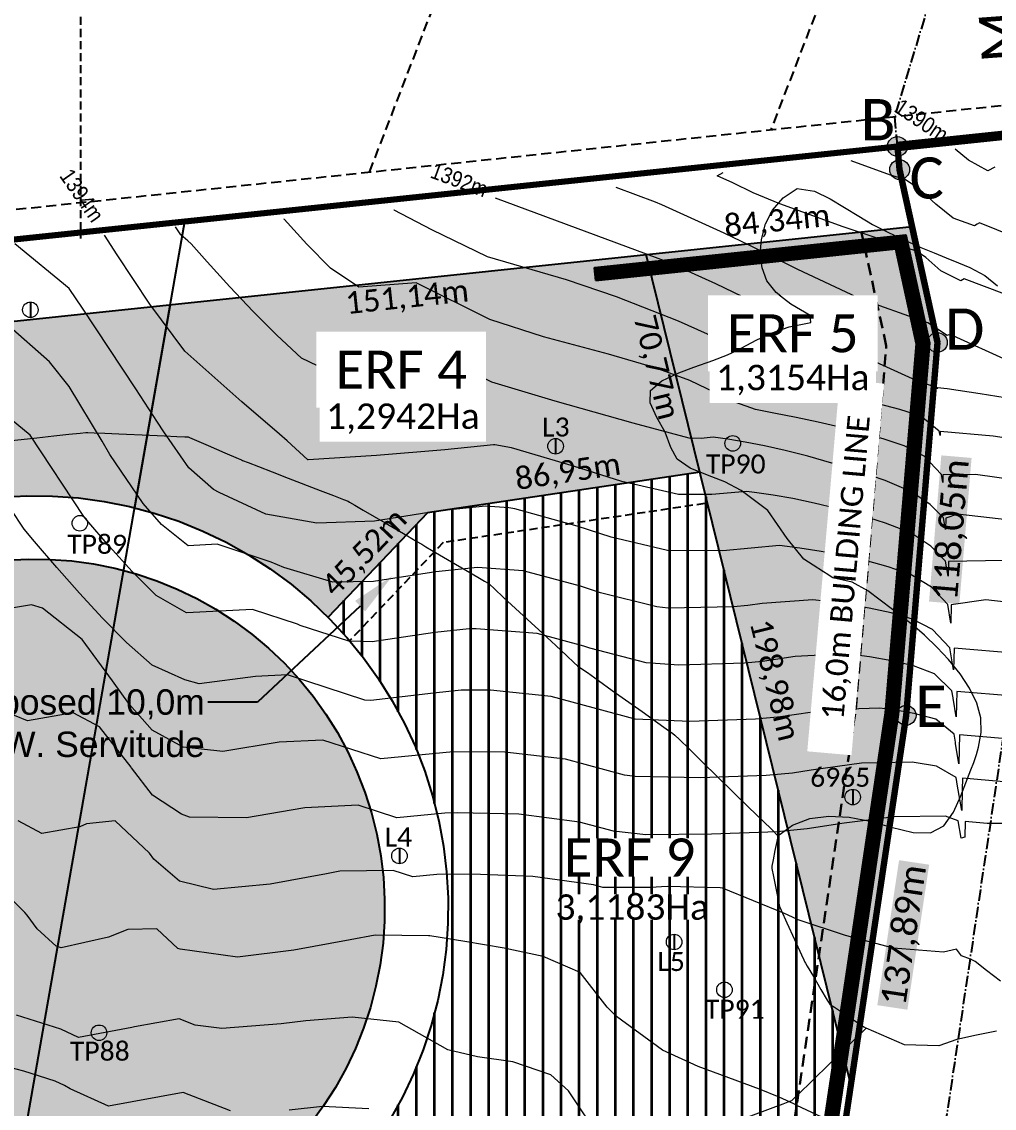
# Model space of a CAD drawing. Header units: metres. Extents: x 5688 to 19740, y -52 to 3406.
# Drawn here: x 8830.8 to 9137.8, y 2463.7 to 2806.5 of the extents above; entities that cross this region are included whole.
import ezdxf
from ezdxf import colors
from ezdxf.entities.mleader import LeaderData, LeaderLine
from ezdxf.enums import TextEntityAlignment as Align
from ezdxf.math import Vec2, Vec3

# ---------------------------------------------------------------- set-up
doc = ezdxf.new("R2010")
doc.units = ezdxf.units.M
for name, pattern in [('ACAD_ISO03W100', [30, 12, -18]), ('ACAD_ISO10W100', [18, 12, -3, 0, -3]), ('DASHED', [19.05, 12.7, -6.35]), ('DASHED0', [1, 0.5, -0.5]), ('HIDDEN', [9.525, 6.35, -3.175])]:
    doc.linetypes.add(name, pattern=pattern)
for name, color, linetype in [('AFSTANDE', 7, 'Continuous'), ('BUILDING LINE', 30, 'Continuous'), ('CENTRELINES', 7, 'Continuous'), ('Contours', 7, 'Continuous'), ('DORP', 7, 'Continuous'), ('ERFNOMMER', 7, 'Continuous'), ('GEEN TOEGANG', 7, 'Continuous'), ('GEO', 140, 'Continuous'), ('LINES', 7, 'Continuous'), ('ONDERVERDELING', 7, 'Continuous'), ('OPPERVLAKTES', 7, 'Continuous'), ('PLAASGEDEELTES', 7, 'Continuous'), ('PWV_RESERVES', 7, 'Continuous'), ('ROW SERV', 7, 'Continuous'), ('SONERING', 7, 'Continuous'), ('STRAATNAME', 7, 'Continuous'), ('TP', 7, 'Continuous')]:
    doc.layers.add(name, color=color, linetype=linetype)
doc.layers.add('Sonering - Infrastructure', color=7, linetype='Continuous', true_color=0xe8d2b5)
doc.layers.add('Sonering - Special', color=7, linetype='Continuous', true_color=0xdbb88a)
doc.styles.add('CALIBRII', font='calibri.ttf')
doc.styles.add('MM-STANDARD', font='', dxfattribs={"height": 1})
doc.styles.add('Text_Style_1', font='calibri.ttf')
doc.styles.get('MM-STANDARD').set_extended_font_data('MM-STANDARD')
doc.dimstyles.new('$DIM_Caddie', dxfattribs={"dimtxt": 7, "dimasz": 1, "dimexe": 0, "dimexo": 0, "dimgap": 0, "dimtad": 0, "dimtoh": 1, "dimtxsty": 'Text_Style_1', "dimblk": 'OBLIQUE', "dimcen": 0, "dimse1": 1, "dimse2": 1, "dimsd1": 1, "dimsd2": 1, "dimclrd": 253, "dimclre": 253, "dimclrt": 256, "dimadec": 0, "dimazin": 0, "dimtfac": 1, "dimtmove": 0, "dimatfit": 3, "dimldrblk": 'OBLIQUE', "dimfxl": 0, "dimtfillclr": 2, "dimlwd": -3, "dimlwe": -1, "dimarcsym": 0})

# ---------------------------------------------------------------- blocks, each defined once
blk = doc.blocks.new('CONTOURS-CG')
at = {"layer": 'Contours', "color": 253, "lineweight": 9, "true_color": 0xa1a3a5}
for points, elevation in [([(32953.27, 1578.45), (32951.05, 1577.27), (32951.04, 1577.27), (32944.9, 1580.6), (32940.76, 1584.14), (32940.76, 1584.14)], 1390), ([(32959.31, 1556.44), (32948.4, 1560.8), (32947.65, 1560.4), (32946.76, 1559.93), (32946.76, 1559.93), (32940.03, 1562.37), (32934.6, 1566.76), (32929.6, 1571.4), (32924.95, 1574.5), (32920.34, 1575.92), (32907.84, 1580.42)], 1390.5), ([(32956.38, 1538.3), (32943.52, 1543.15), (32943.05, 1542.9), (32942.48, 1542.6), (32942.48, 1542.6), (32936.18, 1545.7), (32931.5, 1549.93), (32928.53, 1551.91), (32925.58, 1552.82), (32905.37, 1559.63), (32885.32, 1566.89), (32876.99, 1570.33), (32870.5, 1573.46), (32865.6, 1575.68), (32867.49, 1576.71)], 1391), ([(33056.19, 1489.6), (33051.98, 1490.97), (33031.23, 1497.04), (33005.26, 1504.73), (32999.21, 1507.67), (32999.21, 1507.67), (32981.09, 1511.57), (32978.72, 1511.93), (32961.51, 1515.5), (32957.21, 1517.38), (32940.04, 1525.23), (32938.65, 1525.5), (32938.19, 1525.26), (32932.11, 1529.32), (32930.82, 1529.72), (32910.74, 1536.89), (32909.62, 1537.36), (32891.02, 1546.08), (32875.89, 1553.65), (32867.84, 1557.54), (32848.14, 1566.54), (32846.15, 1567.36), (32833.66, 1571.97)], 1391.5), ([(32966.96, 1503.93), (32948.64, 1506.9), (32938.17, 1508.47), (32935.08, 1508.75), (32935.07, 1508.5), (32935.03, 1508.75), (32928.44, 1511.06), (32909.86, 1519.51), (32891.56, 1528.57), (32876.55, 1536.12), (32865.17, 1541.62), (32849.76, 1548.59), (32795.64, 1568.59)], 1392), ([(32970.63, 1490.81), (32952.74, 1493.56), (32935.95, 1495.07), (32935.93, 1493.71), (32935.76, 1494.73), (32935.7, 1495.09), (32935.69, 1495.1), (32929.91, 1499.86), (32923.2, 1501.98), (32916.36, 1503.74), (32909.42, 1505.23), (32903.4, 1506.4), (32899.97, 1507.6), (32881.5, 1516.28), (32869.24, 1522.44), (32862.5, 1525.69), (32853.38, 1529.82), (32833.82, 1537.49), (32818.04, 1542.88), (32793.09, 1550.16), (32793.09, 1550.17), (32775.48, 1558.61), (32763.58, 1564.82), (32763.55, 1564.84)], 1392.5), ([(32967.32, 1478.65), (32947.1, 1481.43), (32936.83, 1481.39), (32936.78, 1478.93), (32936.36, 1481.44), (32930.92, 1487.2), (32924.63, 1490.52), (32917.93, 1492.69), (32911.16, 1494.64), (32904.33, 1496.4), (32897.43, 1498), (32890.49, 1499.47), (32883.52, 1500.85), (32877.72, 1501.96), (32871.5, 1504.14), (32859.84, 1509.77), (32857, 1511.06), (32846, 1515.12), (32831.23, 1519.43), (32810.79, 1524.86), (32793.79, 1530.36), (32793.79, 1530.36), (32770.62, 1541.87), (32770.62, 1541.87), (32752.52, 1540.56), (32752.52, 1540.56), (32743.56, 1546.54), (32736.1, 1554.14), (32728.91, 1562.05), (32728.86, 1562.11), (32728.85, 1562.12)], 1393), ([(32956.03, 1454.33), (32938.59, 1454.03), (32938.49, 1449.35), (32937.69, 1454.13), (32933.02, 1458.87), (32926.69, 1463.05), (32918.73, 1466.1), (32910.82, 1468.61), (32903.3, 1470.72), (32896.19, 1472.45), (32889.49, 1473.85), (32883.22, 1474.94), (32877.39, 1475.8), (32874.83, 1476.12), (32863.93, 1475.13), (32853.35, 1475.15), (32835.44, 1479.2), (32820.26, 1484.07), (32800.68, 1489.82), (32795.41, 1490.76), (32795.01, 1490.79), (32779.6, 1489.24), (32758.07, 1487.41), (32736.5, 1486.07), (32736.37, 1486.11), (32729.83, 1492.07), (32727.46, 1494.14), (32715.55, 1504.4), (32697.56, 1520.34), (32686.46, 1535.23), (32676.21, 1550.72), (32672.17, 1556.95), (32672.15, 1556.97)], 1394), ([(32961.68, 1466.63), (32941.42, 1468.93), (32937.71, 1467.71), (32937.64, 1464.14), (32937.03, 1467.78), (32932.77, 1472.01), (32926.69, 1476.11), (32918.63, 1479.59), (32909.97, 1482.51), (32901.81, 1485.04), (32894.18, 1487.2), (32887.08, 1489.01), (32880.5, 1490.49), (32874.47, 1491.67), (32869, 1492.57), (32864.37, 1493.21), (32860.51, 1492.86), (32856.76, 1492.87), (32839.04, 1497.6), (32814.4, 1504.55), (32794.49, 1510.56), (32783.26, 1516.14), (32783.25, 1516.15), (32768.75, 1515.25), (32767.86, 1515.03), (32750.74, 1511.98), (32744.45, 1513.34), (32744.45, 1513.34), (32734.42, 1518.14), (32726.63, 1525.38), (32719.1, 1532.92), (32711.77, 1540.68), (32704.58, 1548.59), (32699.55, 1554.22), (32698.48, 1555.2), (32696.32, 1557.09), (32694.61, 1559.55)], 1393.5), ([(32970.61, 1439.59), (32950.35, 1441.86), (32939.47, 1440.35), (32939.35, 1434.57), (32938.36, 1440.47), (32933.22, 1445.86), (32926.84, 1449.84), (32919.54, 1452.28), (32912.36, 1454.29), (32905.31, 1455.9), (32898.42, 1457.18), (32891.72, 1458.2), (32885.3, 1459.04), (32867.36, 1457.4), (32849.94, 1457.44), (32832.08, 1461.66), (32821.34, 1465.15), (32801.69, 1470.62), (32799.86, 1470.93), (32792.45, 1471.43), (32777.19, 1469.9), (32757.45, 1466.73), (32739.24, 1466.08), (32739.23, 1466.08), (32723.16, 1468.96), (32708.37, 1475.75), (32706.58, 1476.76), (32698.8, 1483.58), (32690.94, 1494.92), (32688.92, 1497.97), (32682.11, 1508.46), (32665.28, 1533.94), (32661.01, 1540.12), (32643.92, 1554.19)], 1394.5), ([(32960.33, 1425.03), (32940.43, 1426.68), (32940.35, 1426.68), (32940.2, 1419.78), (32939.03, 1426.81), (32933.58, 1432.56), (32927.27, 1435.82), (32920.51, 1437.79), (32913.59, 1439.33), (32906.56, 1440.53), (32899.44, 1441.49), (32895.77, 1441.95), (32879.8, 1440.79), (32875.25, 1440.08), (32870.78, 1439.67), (32850.08, 1439.31), (32846.54, 1439.73), (32828.73, 1444.16), (32822.42, 1446.22), (32804.31, 1451.1), (32789.89, 1452.07), (32776.81, 1450.76), (32757.06, 1447.68), (32744.28, 1447.49), (32744.27, 1447.49), (32728.78, 1452.13), (32724.85, 1453.84), (32707.75, 1459.44), (32698.65, 1458.98), (32698.64, 1458.98), (32690.2, 1465.68), (32684.43, 1472.31), (32673.83, 1487.77), (32671.45, 1491.92), (32661.06, 1509.2), (32654.85, 1516.98), (32654.85, 1516.98), (32641.47, 1528.78)], 1395), ([(32959.2, 1411.49), (32941.23, 1413), (32941.06, 1405), (32940.06, 1410.88), (32940.06, 1410.99), (32939.69, 1413.16), (32934.14, 1418.58), (32927.55, 1421.06), (32920.68, 1422.71), (32913.64, 1423.9), (32906.51, 1424.83), (32906.23, 1424.87), (32890.23, 1424.02), (32879.94, 1422.47), (32874.2, 1421.95), (32853.51, 1421.32), (32843.13, 1422.02), (32825.38, 1426.68), (32823.5, 1427.3), (32808.76, 1431.27), (32789.56, 1432.75), (32787.33, 1432.72), (32776.43, 1431.62), (32756.67, 1428.69), (32749.31, 1428.89), (32749.31, 1428.9), (32733.92, 1433.84), (32733.12, 1434.19), (32718.87, 1438.85), (32698.1, 1437.81), (32698.1, 1437.81), (32688.48, 1443.27), (32680.89, 1450.88), (32673.65, 1458.87), (32666.63, 1467.08), (32665.65, 1468.24), (32648.7, 1493.83), (32648.7, 1493.83), (32636.66, 1503.74)], 1395.5), ([(32956.09, 1384.52), (32942.99, 1385.64), (32942.91, 1381.99), (32942.79, 1375.59), (32942.77, 1375.42), (32941.63, 1382.01), (32941.49, 1383.08), (32941.03, 1385.84), (32934.83, 1389.43), (32927.79, 1390.62), (32927.17, 1390.69), (32911.12, 1390.36), (32895.24, 1388.17), (32889.31, 1387.24), (32881.05, 1386.49), (32860.36, 1385.72), (32839.66, 1386.16), (32836.31, 1386.59), (32817.66, 1391.61), (32798.51, 1393.9), (32782.21, 1394), (32759.39, 1391.71), (32759.39, 1391.71), (32741.12, 1397.68), (32727.3, 1396.99), (32709.52, 1394.09), (32697, 1395.46), (32697, 1395.46), (32687.24, 1400.76), (32680.08, 1408.84), (32674.76, 1416.32), (32665.13, 1429.35), (32652.57, 1439.27), (32649.13, 1440.36), (32649.13, 1440.36), (32643.42, 1439.36)], 1396.5), ([(32958.11, 1397.95), (32942.11, 1399.32), (32941.91, 1390.21), (32940.82, 1396.54), (32940.77, 1397.03), (32940.36, 1399.5), (32934.56, 1404.22), (32927.76, 1406.08), (32920.72, 1407.27), (32916.7, 1407.78), (32900.68, 1407.2), (32884.81, 1404.88), (32884.62, 1404.85), (32877.63, 1404.22), (32856.93, 1403.5), (32839.72, 1404.3), (32813.21, 1411.44), (32794.04, 1413.4), (32784.77, 1413.36), (32776.05, 1412.48), (32756.23, 1410.11), (32754.35, 1410.3), (32754.35, 1410.3), (32729.99, 1418.27), (32719.83, 1417.76), (32702.03, 1415.41), (32697.55, 1416.63), (32697.55, 1416.63), (32687.21, 1421.32), (32679.15, 1428.43), (32671.6, 1436.09), (32664.28, 1443.99), (32657.14, 1452.09), (32650.12, 1460.31), (32646.87, 1464.16), (32642.55, 1470.69)], 1396), ([(32955.54, 1371.38), (32950.86, 1371.33), (32943.87, 1371.96), (32943.76, 1366.99), (32942.61, 1366.72), (32941.69, 1372.19), (32941.69, 1372.19), (32937.64, 1373.61), (32921.57, 1373.49), (32905.68, 1371.43), (32893.99, 1369.63), (32884.48, 1368.76), (32863.78, 1367.95), (32843.09, 1367.81), (32832.9, 1368.88), (32822.1, 1371.78), (32802.97, 1374.3), (32783.7, 1374.7), (32779.66, 1374.64), (32764.43, 1373.11), (32764.43, 1373.11), (32752.24, 1377.1), (32735.39, 1376.34), (32734.77, 1376.22), (32717, 1373.09), (32699.06, 1373.36), (32696.45, 1374.29), (32696.45, 1374.29), (32687.33, 1380.28), (32680.74, 1388.95), (32680.6, 1389.16), (32670.62, 1401.82), (32662.33, 1406.29), (32662.33, 1406.29), (32647.93, 1403.78), (32647.93, 1403.78), (32639.69, 1407.14)], 1397), ([(32907.86, 1274.41), (32890.69, 1282.42), (32889.81, 1282.87), (32885.13, 1285.06), (32878.93, 1287.55), (32859.55, 1294.65), (32848.36, 1299.8), (32833.77, 1310.51), (32830.83, 1313.42), (32822.38, 1324.34), (32810.67, 1329.39), (32798.37, 1331.99), (32785.96, 1334.16), (32774.87, 1335.9), (32774.54, 1335.93), (32774.48, 1335.93), (32757.58, 1336.1), (32749.7, 1334.68), (32731.94, 1331.36), (32714.13, 1329.16), (32696.08, 1331.68), (32695.35, 1331.95), (32695.35, 1331.95), (32688.72, 1338.16), (32688.72, 1338.16), (32679.6, 1337.94), (32673.4, 1335.49), (32658.48, 1332.13), (32656.97, 1332.62), (32656.97, 1332.62), (32650.98, 1338.09), (32647.83, 1342.42), (32647.05, 1343.26), (32632.19, 1357.85)], 1398), ([(32955.02, 1321.57), (32950.57, 1324.99), (32947.02, 1327.83), (32945.53, 1328.56), (32942.75, 1329.65), (32941.14, 1331.75), (32937.05, 1330.78), (32921.26, 1332.01), (32906.11, 1336.06), (32891.16, 1340.98), (32890.68, 1341.14), (32886.86, 1342.93), (32867.23, 1350.94), (32866.53, 1351.08), (32849.84, 1351.52), (32844.59, 1351.13), (32829.49, 1351.16), (32826.55, 1351.96), (32807.43, 1354.63), (32788.19, 1355.4), (32777.1, 1355.28), (32769.48, 1354.52), (32769.47, 1354.52), (32763.36, 1356.52), (32746.48, 1356.26), (32742.23, 1355.45), (32724.47, 1352.2), (32706.63, 1350.48), (32695.9, 1353.12), (32695.9, 1353.12), (32687.73, 1360.12), (32686.43, 1362), (32675.52, 1372.23), (32675.52, 1372.23), (32666.54, 1371.2), (32664.39, 1370.28), (32652.45, 1368.2), (32652.45, 1368.2), (32644.93, 1372.24)], 1397.5), ([(32829.03, 1271.42), (32818.65, 1287.04), (32813.05, 1292.08), (32801.1, 1296.15), (32789.88, 1297.72), (32780.57, 1299.98), (32765.1, 1308.62), (32765.1, 1308.62), (32750.4, 1310.26), (32735.75, 1309.07), (32728, 1308.11), (32709.19, 1306.65), (32700.86, 1307.73), (32695.74, 1309.71), (32695.74, 1309.71), (32681.67, 1307.25), (32680.78, 1306.95), (32663.95, 1303.84), (32663.95, 1303.84), (32658.39, 1306.44), (32644.45, 1310.85)], 1398.5), ([(32755.64, 1281.28), (32740.95, 1282.11), (32730.44, 1280.93)], 1399), ([(32712.01, 1280.68), (32697, 1286.48), (32697, 1286.48), (32673.49, 1282.14), (32673.49, 1282.14), (32661.35, 1287.6), (32659.54, 1288.67), (32656.6, 1290.04), (32646.68, 1293.18), (32627.25, 1298.21)], 1399)]:
    blk.add_lwpolyline(points, dxfattribs=dict(at, elevation=elevation))
at = {"layer": 'Contours', "color": 253, "true_color": 0xa1a3a5, "style": 'MM-STANDARD', "width": 0.9}
for s, rotation, p in [('1390m', 326.2595, (32930.12, 1593.14, 1390.38)), ('1394m', 304.7406, (32665.07, 1569.51, 1394.15)), ('1392m', 339.7245, (32784.17, 1574.38, 1392.56))]:
    blk.add_text(s, height=5, rotation=rotation, dxfattribs=at).set_placement(p, align=Align.MIDDLE)
blk = doc.blocks.new('Boreholes')
at = {"layer": 'TP', "color": 9, "linetype": 'Continuous', "ltscale": 0.08}
for p, q in [((37159.72, 1739.55), (37159.72, 1734.65)), ((37325.5, 1696.5), (37325.5, 1691.6)), ((37419.29, 1585.81), (37419.29, 1580.91)), ((37276.21, 1567.25), (37276.21, 1562.35)), ((37362.92, 1540.1), (37362.92, 1535.2))]:
    blk.add_line(p, q, dxfattribs=at)
at = {"layer": 'TP', "color": 9, "lineweight": 18}
for centre in [(37159.72, 1737.1), (37381.42, 1694.95), (37325.5, 1694.05), (37175.33, 1669.76), (37419.29, 1583.36), (37276.21, 1564.8), (37362.92, 1537.65), (37378.81, 1522.56), (37181.38, 1509.01)]:
    blk.add_ellipse(centre, major_axis=(0, 2.45), ratio=1, dxfattribs=at)
at = {"layer": 'TP', "color": 9, "style": 'CALIBRII'}
for s, p in [('L3', (37321.26, 1697.11)), ('TP90', (37372.93, 1685.45)), ('TP89', (37171.34, 1660.12)), ('6965', (37405.87, 1586.61)), ('L4', (37271.53, 1567.77)), ('L5', (37357.63, 1528.49)), ('TP91', (37372.63, 1513.45)), ('TP88', (37172.2, 1500.21))]:
    blk.add_text(s, height=6, dxfattribs=at).set_placement(p)
blk = doc.blocks.new('*D145')
at = {"layer": 'Defpoints', "color": 0, "linetype": 'Continuous', "ltscale": 0.1, "transparency": 16777216}
for p in [(9107.24, 2767.14), (9107.31, 2766.4), (7193.96, 2585.63)]:
    blk.add_point(p, dxfattribs=at)
at = {"color": 251, "linetype": 'Continuous', "ltscale": 0.1, "true_color": 0x4e4f50, "transparency": 16777216, "insert": (8144.27, 2675.04), "char_height": 8, "attachment_point": 5, "rotation": 5.4194, "style": 'Text_Style_1', "bg_fill": 1, "box_fill_scale": 1.1, "bg_fill_color": 7, "bg_fill_true_color": 16777215, "bg_fill_transparency": 0}
blk.add_mtext('1921,88m', dxfattribs=at)
blk = doc.blocks.new('_Oblique')
at = {"color": 0, "linetype": 'ByBlock', "lineweight": -2}
blk.add_line((-0.5, -0.5), (0.5, 0.5), dxfattribs=at)
blk = doc.blocks.new('*D146')
at = {"layer": 'Defpoints', "color": 0, "linetype": 'Continuous', "ltscale": 0.1, "transparency": 16777216}
for p in [(9119.88, 2705.31), (9110, 2587.67), (9119.77, 2586.85)]:
    blk.add_point(p, dxfattribs=at)
at = {"color": 251, "linetype": 'Continuous', "ltscale": 0.1, "true_color": 0x4e4f50, "transparency": 16777216, "insert": (9124.75, 2646.17), "char_height": 8, "attachment_point": 5, "rotation": 85.199, "style": 'Text_Style_1', "bg_fill": 1, "box_fill_scale": 1.1, "bg_fill_color": 7, "bg_fill_true_color": 16777215, "bg_fill_transparency": 0}
blk.add_mtext('118,05m', dxfattribs=at)
blk = doc.blocks.new('*D147')
at = {"layer": 'Defpoints', "color": 0, "linetype": 'Continuous', "ltscale": 0.1, "transparency": 16777216}
for p in [(9110.08, 2587.72), (9089.62, 2451.35), (9099.61, 2449.85)]:
    blk.add_point(p, dxfattribs=at)
at = {"color": 251, "linetype": 'Continuous', "ltscale": 0.1, "true_color": 0x4e4f50, "transparency": 16777216, "insert": (9109.88, 2518.28), "char_height": 8, "attachment_point": 5, "rotation": 81.467, "style": 'Text_Style_1', "bg_fill": 1, "box_fill_scale": 1.1, "bg_fill_color": 7, "bg_fill_true_color": 16777215, "bg_fill_transparency": 0}
blk.add_mtext('137,89m', dxfattribs=at)
blk = doc.blocks.new('GEOTECH')
at = {"layer": 'GEO', "linetype": 'Continuous', "lineweight": 15, "ltscale": 0.1}
for points in [[(9069.56, 2549.69), (9074.16, 2553.08), (9079.66, 2555.1), (9085.61, 2555.88), (9091.99, 2555.55), (9098.69, 2554.25), (9105.24, 2552.38), (9112.19, 2550.72), (9117.69, 2550.58), (9121.93, 2552.77), (9124.97, 2557.1), (9127.27, 2562.33), (9130.44, 2570.51), (9131.37, 2572.84), (9132.17, 2575.32), (9132.9, 2577.59), (9133.74, 2582.27), (9133.62, 2586.9), (9132.33, 2591.56), (9130.02, 2596.24), (9127.05, 2600.74), (9123.38, 2605.32), (9119.85, 2609.13), (9115.81, 2612.96), (9112.07, 2616.19), (9105.7, 2621.11), (9097.94, 2626.95), (9092.93, 2629.74), (9086.88, 2631.11), (9077.76, 2636.9), (9072.42, 2643.52), (9066.4, 2652.26), (9057.97, 2658.61), (9052.76, 2661.31), (9047.28, 2663.41), (9041.87, 2665.67), (9037.69, 2668.49), (9035.71, 2672.23), (9033.96, 2677), (9031.36, 2681.66), (9029.25, 2686.26), (9029.33, 2690.18), (9032.87, 2693.26), (9038.24, 2695.69), (9043.04, 2697.5), (9049.03, 2699.61), (9053.58, 2701.41), (9058.17, 2703.57), (9062.71, 2706.09), (9067.4, 2708.28), (9073.08, 2710.27), (9079.89, 2711.61), (9079.75, 2713.85), (9073.57, 2717.36), (9069, 2721.04), (9066.08, 2724.78), (9064.53, 2728.87), (9063.97, 2733.22), (9064.37, 2737.83), (9065.63, 2742.73), (9067.83, 2747.03), (9071.2, 2750.97), (9075.66, 2753.91), (9081.06, 2753.04), (9086, 2750.63), (9095.03, 2745.14), (9099.37, 2742.55), (9104.4, 2739.99), (9109.57, 2737.58), (9114.65, 2735.31), (9118.85, 2733.62), (9122.65, 2731.99), (9126.53, 2730.44), (9130.14, 2728.94), (9134.89, 2726.41), (9138.86, 2723.17)], [(9138.55, 2488.05), (9132.2, 2486.79), (9125.99, 2485.38), (9120.33, 2483.46), (9109.48, 2483.69), (9097.43, 2488.95)], [(8824.63, 2674.06), (8835.61, 2675.25), (8841.02, 2675.84), (8845.74, 2676.35), (8849.26, 2676.73), (8851.11, 2676.93), (8851.66, 2676.93), (8853.7, 2676.84), (8857.12, 2676.69), (8861.49, 2676.5), (8871.32, 2676.07), (8875.93, 2675.86), (8879.76, 2675.7), (8882.37, 2675.58), (8883.34, 2675.54), (8883.85, 2675.32), (8885.24, 2674.71), (8889.74, 2672.77), (8894.98, 2670.51), (8899.12, 2668.72), (8900.21, 2668.25), (8900.57, 2668.1), (8902.28, 2667.44), (8905.54, 2666.18), (8909.9, 2664.49), (8914.91, 2662.55), (8925.05, 2658.63), (8929.29, 2656.99), (8932.38, 2655.79), (8933.85, 2655.22), (8934.33, 2654.95), (8935.99, 2653.98), (8938.63, 2652.44), (8945.56, 2648.38), (8952.57, 2644.28), (8955.3, 2642.68), (8957.09, 2641.63), (8958.42, 2640.85), (8960.21, 2639.8), (8962.75, 2638.31), (8974.79, 2631.27), (8976.89, 2630.04), (8978.06, 2629.35), (8978.45, 2629.05), (8980.07, 2627.55), (8982.95, 2624.89), (8986.7, 2621.43), (8995.3, 2613.5), (8999.39, 2609.72), (9002.84, 2606.53), (9005.27, 2604.29), (9006.3, 2603.34), (9007.04, 2602.81), (9009.38, 2601.15), (9012.92, 2598.63), (9017.25, 2595.54), (9026.65, 2588.85), (9030.89, 2585.83), (9034.28, 2583.42), (9036.4, 2581.91), (9036.99, 2581.47), (9038.45, 2580.04), (9041.48, 2577.09), (9045.63, 2573.04), (9050.46, 2568.33), (9060.4, 2558.63), (9064.63, 2554.5), (9067.79, 2551.42), (9069.43, 2549.82), (9069.54, 2549.57), (9069.19, 2547.87), (9068.61, 2545.01), (9068.01, 2542.06), (9067.61, 2540.08), (9067.63, 2539.4), (9068.13, 2536.86), (9069.61, 2529.49), (9070.03, 2527.36), (9070.1, 2527.13), (9070.51, 2526.23), (9072.35, 2522.24), (9074.79, 2516.91), (9076.99, 2512.14), (9077.72, 2510.54), (9078.07, 2509.79), (9078.22, 2509.52), (9078.78, 2508.59), (9080.74, 2505.27), (9083.13, 2501.22), (9085.13, 2497.85), (9085.71, 2496.86), (9085.89, 2496.57), (9086.34, 2496.27), (9087.35, 2495.6), (9094, 2491.22), (9096.7, 2489.44), (9097.35, 2489.01), (9097.23, 2488.76), (9095.84, 2487.42), (9093.41, 2485.06), (9086.69, 2478.54), (9079.61, 2471.67), (9076.73, 2468.87), (9074.7, 2466.91), (9073.86, 2466.09), (9073.19, 2465.84), (9071.11, 2465.06), (9067.97, 2463.89), (9052.13, 2457.95)]]:
    blk.add_lwpolyline(points, dxfattribs=at)
blk = doc.blocks.new('*D198')
at = {"layer": 'Defpoints', "color": 0, "linetype": 'Continuous', "ltscale": 0.1, "transparency": 16777216}
for p in [(8955.08, 2655.24), (8958.95, 2651.55), (8927.54, 2618.61)]:
    blk.add_point(p, dxfattribs=at)
at = {"layer": 'AFSTANDE', "color": 251, "linetype": 'Continuous', "ltscale": 0.1, "true_color": 0x4e4f50, "transparency": 16777216, "insert": (8939.37, 2638.77), "char_height": 7, "attachment_point": 5, "rotation": 46.3592, "style": 'Text_Style_1'}
blk.add_mtext('45,52m', dxfattribs=at)
blk = doc.blocks.new('*D199')
at = {"layer": 'Defpoints', "color": 0, "linetype": 'Continuous', "ltscale": 0.1, "transparency": 16777216}
for p in [(9044.09, 2670.11), (9044.94, 2664.39), (8958.95, 2651.55)]:
    blk.add_point(p, dxfattribs=at)
at = {"layer": 'AFSTANDE', "color": 251, "linetype": 'Continuous', "ltscale": 0.1, "true_color": 0x4e4f50, "transparency": 16777216, "insert": (9003.31, 2664.02), "char_height": 7, "attachment_point": 5, "rotation": 8.4918, "style": 'Text_Style_1'}
blk.add_mtext('86,95m', dxfattribs=at)
blk = doc.blocks.new('*D200')
at = {"layer": 'Defpoints', "color": 0, "linetype": 'Continuous', "ltscale": 0.1, "transparency": 16777216}
for p in [(9028, 2733.1), (9044.94, 2664.39), (9039.24, 2662.98)]:
    blk.add_point(p, dxfattribs=at)
at = {"layer": 'AFSTANDE', "color": 251, "linetype": 'Continuous', "ltscale": 0.1, "true_color": 0x4e4f50, "transparency": 16777216, "insert": (9030.77, 2697.33), "char_height": 7, "attachment_point": 5, "rotation": 283.8541, "style": 'Text_Style_1'}
blk.add_mtext('70,77m', dxfattribs=at)
blk = doc.blocks.new('*D201')
at = {"layer": 'Defpoints', "color": 0, "linetype": 'Continuous', "ltscale": 0.1, "transparency": 16777216}
for p in [(9044.94, 2664.39), (9099.04, 2472.79), (9092.59, 2471.2)]:
    blk.add_point(p, dxfattribs=at)
at = {"layer": 'AFSTANDE', "color": 251, "linetype": 'Continuous', "ltscale": 0.1, "true_color": 0x4e4f50, "transparency": 16777216, "insert": (9068, 2598.63), "char_height": 7, "attachment_point": 5, "rotation": 283.8541, "style": 'Text_Style_1'}
blk.add_mtext('198,98m', dxfattribs=at)
blk = doc.blocks.new('*D202')
at = {"layer": 'Defpoints', "color": 0, "linetype": 'Continuous', "ltscale": 0.1, "transparency": 16777216}
for p in [(9111.87, 2741.94), (9027.4, 2738.75), (9028, 2733.1)]:
    blk.add_point(p, dxfattribs=at)
at = {"layer": 'AFSTANDE', "color": 251, "linetype": 'Continuous', "ltscale": 0.1, "true_color": 0x4e4f50, "transparency": 16777216, "insert": (9069.34, 2743.17), "char_height": 7, "attachment_point": 5, "rotation": 6.0157, "style": 'Text_Style_1'}
blk.add_mtext('84,34m', dxfattribs=at)
blk = doc.blocks.new('*D203')
at = {"layer": 'Defpoints', "color": 0, "linetype": 'Continuous', "ltscale": 0.1, "transparency": 16777216}
for p in [(9028, 2733.1), (8877.7, 2717.26), (8878.33, 2711.25)]:
    blk.add_point(p, dxfattribs=at)
at = {"layer": 'AFSTANDE', "color": 251, "linetype": 'Continuous', "ltscale": 0.1, "true_color": 0x4e4f50, "transparency": 16777216, "insert": (8952.54, 2719.07), "char_height": 7, "attachment_point": 5, "rotation": 6.0157, "style": 'Text_Style_1'}
blk.add_mtext('151,14m', dxfattribs=at)
blk = doc.blocks.new('*D204')
at = {"layer": 'Defpoints', "color": 0, "linetype": 'Continuous', "ltscale": 0.1, "transparency": 16777216}
for p in [(8877.7, 2717.26), (8548, 2682.52), (8548.67, 2676.17)]:
    blk.add_point(p, dxfattribs=at)
at = {"layer": 'AFSTANDE', "color": 251, "linetype": 'Continuous', "ltscale": 0.1, "true_color": 0x4e4f50, "transparency": 16777216, "insert": (8713.31, 2693.52), "char_height": 7, "attachment_point": 5, "rotation": 6.0157, "style": 'Text_Style_1'}
blk.add_mtext('331,52m', dxfattribs=at)

msp = doc.modelspace()

# ---------------------------------------------------------------- hatches: boundary and pattern name
at = {"linetype": 'Continuous', "lineweight": 9, "true_color": 0xffffff}
h = msp.add_hatch(color=7, dxfattribs=at)
h.dxf.hatch_style = 1
edge = h.paths.add_edge_path()
edge.add_arc((9107.242, 2767.141), 3.133, 0, 180)
edge.add_arc((9107.242, 2767.141), 3.133, 180, 360)
h = msp.add_hatch(color=7, dxfattribs=at)
h.dxf.hatch_style = 1
edge = h.paths.add_edge_path()
edge.add_arc((9107.958, 2759.84), 3.133, 0, 180)
edge.add_arc((9107.958, 2759.84), 3.133, 180, 360)
h = msp.add_hatch(color=7, dxfattribs=at)
h.dxf.hatch_style = 1
edge = h.paths.add_edge_path()
edge.add_arc((9119.878, 2705.308), 3.133, 0, 180)
edge.add_arc((9119.878, 2705.308), 3.133, 180, 360)
h = msp.add_hatch(color=7, dxfattribs=at)
h.dxf.hatch_style = 1
edge = h.paths.add_edge_path()
edge.add_arc((9109.998, 2587.669), 3.133, 0, 180)
edge.add_arc((9109.998, 2587.669), 3.133, 180, 360)
at = {"layer": 'SONERING', "linetype": 'Continuous', "ltscale": 0.1, "true_color": 0xffffff}
h = msp.add_hatch(color=7, dxfattribs=at)
h.dxf.hatch_style = 1
h.paths.add_polyline_path([(8994.829, 2176.62), (9029.265, 2222.565), (9057.388, 2317.474), (9087.164, 2451.809), (9107.513, 2587.959), (9117.355, 2705.142), (9109.907, 2739.217), (9011.636, 2728.861), (9012.056, 2724.883), (9106.764, 2734.863), (9113.319, 2704.876), (9103.538, 2588.422), (9083.229, 2452.538), (9053.514, 2318.477), (9025.634, 2224.39), (8992.175, 2179.749), (8975.87, 2171.273), (8883.8, 2206.093), (8882.385, 2202.351), (8976.128, 2166.899)])
at = {"layer": 'Sonering - Infrastructure', "linetype": 'Continuous', "lineweight": 35, "ltscale": 0.08}
h = msp.add_hatch(dxfattribs=at)
h.set_pattern_fill('ANSI31', color=256, scale=1.8, angle=45)
h.paths.add_polyline_path([(8927.539, 2618.61), (8928.019, 2618.153), (8933.558, 2612.164), (8938.712, 2605.84), (8943.459, 2599.206), (8947.781, 2592.288), (8951.661, 2585.112), (8955.085, 2577.708), (8958.038, 2570.103), (8960.509, 2562.329), (8962.488, 2554.415), (8963.967, 2546.392), (8964.941, 2538.293), (8965.406, 2530.149), (8965.36, 2521.991), (8964.802, 2513.853), (8963.737, 2505.765), (8962.167, 2497.76), (8960.098, 2489.869), (8957.539, 2482.123), (8954.5, 2474.552), (8950.993, 2467.187), (8947.032, 2460.056), (8942.635, 2453.192), (8934.555, 2442.027), (8929.806, 2434.553), (9009.977, 2401.27), (9075.313, 2386.788), (9089.624, 2451.353), (9092.59, 2471.199), (9044.944, 2664.39), (8958.951, 2651.55)])
at = {"layer": 'Sonering - Special', "linetype": 'Continuous', "ltscale": 0.1}
h = msp.add_hatch(color=256, dxfattribs=at)
h.dxf.hatch_style = 1
h.paths.add_polyline_path([(9111.871, 2741.938), (9027.999, 2733.099), (9092.59, 2471.199), (9109.998, 2587.669), (9119.878, 2705.308)])
h = msp.add_hatch(color=256, dxfattribs=at)
h.dxf.hatch_style = 1
h.paths.add_polyline_path([(9027.999, 2733.099), (8877.696, 2717.26), (8866.449, 2653.152), (8872.696, 2651.489), (8880.432, 2648.9), (8887.991, 2645.831), (8895.342, 2642.296), (8902.458, 2638.306), (8909.31, 2633.879), (8915.871, 2629.032), (8922.115, 2623.783), (8927.539, 2618.61), (8958.951, 2651.55), (9044.944, 2664.39)])
h = msp.add_hatch(color=256, dxfattribs=at)
h.dxf.hatch_style = 1
h.paths.add_polyline_path([(8877.696, 2717.26), (8548.002, 2682.516), (8540.861, 2673.72), (8542.293, 2659.732), (8546.837, 2653.261), (8551.009, 2648.041), (8555.497, 2643.09), (8560.284, 2638.426), (8565.351, 2634.068), (8570.678, 2630.033), (8576.209, 2626.361, 0.1998004), (8667.736, 2615.05), (8808.13, 2654.124), (8816.188, 2655.578), (8824.291, 2656.52), (8832.437, 2656.953), (8840.594, 2656.875), (8848.731, 2656.287), (8856.814, 2655.189), (8864.813, 2653.588), (8866.449, 2653.152)])
h = msp.add_hatch(color=256, dxfattribs=at)
h.dxf.hatch_style = 1
h.paths.add_polyline_path([(8867.437, 2342.161), (8877.574, 2364.344), (8886.388, 2387.268), (8890.831, 2400.485), (8896.413, 2414.272), (8902.818, 2427.696), (8910.022, 2440.709), (8917.998, 2453.263), (8926.1, 2464.458), (8929.853, 2470.316), (8933.205, 2476.351), (8936.173, 2482.584), (8938.745, 2488.991), (8940.911, 2495.547), (8942.661, 2502.225), (8943.99, 2508.999), (8944.892, 2515.844), (8945.363, 2522.731), (8945.403, 2529.635), (8945.009, 2536.528), (8944.185, 2543.382), (8942.933, 2550.171), (8941.258, 2556.869), (8939.167, 2563.448), (8936.668, 2569.884), (8933.771, 2576.15), (8930.487, 2582.223), (8926.829, 2588.078), (8922.812, 2593.692), (8918.45, 2599.044), (8913.762, 2604.112), (8908.766, 2608.876), (8903.482, 2613.318), (8897.929, 2617.421), (8892.13, 2621.168), (8886.109, 2624.544), (8879.887, 2627.536), (8873.49, 2630.133), (8866.943, 2632.324), (8860.272, 2634.1), (8853.503, 2635.455), (8846.662, 2636.384), (8839.776, 2636.882), (8832.873, 2636.948), (8825.979, 2636.582), (8819.121, 2635.784), (8812.596, 2634.607), (8673.098, 2595.782, -0.2011278), (8565.697, 2609.333), (8559.098, 2613.715), (8552.781, 2618.5), (8546.772, 2623.667), (8541.096, 2629.198), (8535.774, 2635.069), (8530.826, 2641.26), (8522.928, 2652.507), (8520.971, 2671.623), (8512.199, 2678.744), (7225.077, 2543.105), (7216.085, 2530.214), (7372.958, 1909.747), (7391.201, 1898.865), (7396.102, 1879.475), (7754.762, 1822.518), (8702.487, 1915.536), (8698.604, 1929.341), (8707.273, 1942.028), (8705.558, 1960.875), (8705.117, 1975.503), (8705.562, 1990.131), (8706.891, 2004.705), (8709.101, 2019.171), (8712.182, 2033.478), (8716.124, 2047.571), (8720.912, 2061.401), (8726.238, 2074.217), (8784.771, 2191.696), (8775.296, 2215.179), (8789.36, 2243.84), (8813.662, 2248.701), (8842.74, 2299.176), (8855.954, 2320.642)])

# ---------------------------------------------------------------- linework, layer by layer
at = {"color": 1, "linetype": 'Continuous'}
msp.add_line((9040.505, 2744.446), (9040.505, 2744.446), dxfattribs=at)
at = {"color": 251, "linetype": 'DASHED0', "ltscale": 3, "true_color": 0x515152, "const_width": 3}
msp.add_lwpolyline([(9107.242, 2767.141), (9198.425, 2776.745)], dxfattribs=at)
at = {"color": 7, "linetype": 'Continuous', "lineweight": 9}
for centre in [(9107.242, 2767.141), (9107.958, 2759.84), (9119.878, 2705.308), (9109.998, 2587.669)]:
    msp.add_circle(centre, 3.133, dxfattribs=at)
at = {"layer": 'AFSTANDE', "color": 30, "linetype": 'DASHED', "ltscale": 0.2, "true_color": 0xf8991e}
msp.add_line((8849.403, 2910.903), (8849.403, 2738.103), dxfattribs=at)
at = {"layer": 'BUILDING LINE', "linetype": 'DASHED', "lineweight": 30, "ltscale": 0.3}
msp.add_lwpolyline([(8956.209, 2171.759), (8985.872, 2187.179), (9017.01, 2228.723), (9044.311, 2320.857), (9073.882, 2454.27), (9094.097, 2589.523), (9103.733, 2704.245), (9095.862, 2740.251)], dxfattribs=at)
at = {"layer": 'CENTRELINES', "color": 251, "linetype": 'ACAD_ISO10W100', "ltscale": 0.3, "true_color": 0x636466, "flags": 128}
msp.add_lwpolyline([(9121.389, 3162.307), (9125.192, 3142.126), (9135.868, 3062.78), (9146.056, 2963.58), (9154.981, 2749.281), (9141.158, 2584.353), (9120.496, 2445.944), (9090.231, 2309.29), (9050.461, 2174.989), (8997.135, 2033.909), (8860.86, 1710.44), (8827.957, 1651.575), (8765.999, 1485.201), (8558.037, 991.86), (8518.188, 900.211), (8480.225, 787.693), (8455.144, 690.894), (8436.634, 592.555), (8424.683, 492.98), (8420.386, 425.866), (8419.951, 399.383)], dxfattribs=at)
at = {"layer": 'GEEN TOEGANG', "color": 18, "linetype": 'ACAD_ISO03W100', "lineweight": 30, "ltscale": 0.2, "true_color": 0x000000, "const_width": 4, "flags": 128}
msp.add_lwpolyline([(8883.092, 2204.222), (8975.999, 2169.086), (8993.502, 2178.185), (9027.45, 2223.478), (9055.451, 2317.976), (9085.196, 2452.173), (9105.526, 2588.191), (9115.337, 2705.009), (9108.335, 2737.04), (9011.846, 2726.872)], dxfattribs=at)
at = {"layer": 'LINES', "color": 251, "linetype": 'HIDDEN', "ltscale": 0.5, "true_color": 0x636466}
for p, q in [((9117.284, 2901.911), (9067.305, 2772.434)), ((8940.649, 2759.084), (8975.822, 2850.189)), ((8767.463, 2740.83), (9261.66, 2792.92))]:
    msp.add_line(p, q, dxfattribs=at)
at = {"layer": 'ONDERVERDELING', "linetype": 'Continuous', "ltscale": 0.08}
for points in [[(8877.696, 2717.26), (8866.449, 2653.152)], [(9044.944, 2664.39), (8958.951, 2651.55), (8927.539, 2618.61)], [(8824.291, 2656.52), (8832.437, 2656.953), (8840.594, 2656.875), (8848.731, 2656.287), (8856.814, 2655.189), (8864.813, 2653.588), (8872.696, 2651.489), (8880.432, 2648.9), (8887.991, 2645.831), (8895.342, 2642.296), (8902.458, 2638.306), (8909.31, 2633.879), (8915.871, 2629.032), (8922.115, 2623.783), (8928.019, 2618.153), (8933.558, 2612.164), (8938.712, 2605.84), (8943.459, 2599.206), (8947.781, 2592.288), (8951.661, 2585.112), (8955.085, 2577.708), (8958.038, 2570.103), (8960.509, 2562.329), (8962.488, 2554.415), (8963.967, 2546.392), (8964.941, 2538.293), (8965.406, 2530.149), (8965.36, 2521.991), (8964.802, 2513.853), (8963.737, 2505.765), (8962.167, 2497.76), (8960.098, 2489.869), (8957.539, 2482.123), (8954.5, 2474.552), (8950.993, 2467.187), (8947.032, 2460.056)], [(8825.979, 2636.582), (8832.873, 2636.948), (8839.776, 2636.882), (8846.662, 2636.384), (8853.503, 2635.455), (8860.272, 2634.1), (8866.943, 2632.324), (8873.49, 2630.133), (8879.887, 2627.536), (8886.109, 2624.544), (8892.13, 2621.168), (8897.929, 2617.421), (8903.482, 2613.318), (8908.766, 2608.876), (8913.762, 2604.112), (8918.45, 2599.044), (8922.812, 2593.692), (8926.829, 2588.078), (8930.487, 2582.223), (8933.771, 2576.15), (8936.668, 2569.884), (8939.167, 2563.448), (8941.258, 2556.869), (8942.933, 2550.171), (8944.185, 2543.382), (8945.009, 2536.528), (8945.403, 2529.635), (8945.363, 2522.731), (8944.892, 2515.844), (8943.99, 2508.999), (8942.661, 2502.225), (8940.911, 2495.547), (8938.745, 2488.991), (8936.173, 2482.584), (8933.205, 2476.351), (8929.853, 2470.316), (8926.1, 2464.458), (8917.998, 2453.263)]]:
    msp.add_lwpolyline(points, dxfattribs=at)
at = {"layer": 'PLAASGEDEELTES', "color": 251, "linetype": 'Continuous', "true_color": 0x636466}
msp.add_line((8737.631, 1918.897), (8882.291, 2743.449), dxfattribs=at)
at = {"layer": 'PWV_RESERVES', "color": 251, "linetype": 'ACAD_ISO10W100', "ltscale": 0.3, "true_color": 0x636466}
msp.add_lwpolyline([(9090.677, 3156.173), (9094.323, 3136.802), (9104.81, 3058.76), (9114.833, 2960.998), (9120.539, 2823.427), (9106.331, 2776.45), (9107.958, 2759.84), (9119.878, 2705.308), (9109.998, 2587.669), (9089.624, 2451.353), (9059.81, 2316.848), (9020.657, 2184.715), (8967.923, 2045.274), (8832.497, 1723.978), (8766.676, 1606.269), (8744.897, 1554.703), (8735.417, 1493.585), (8528.941, 1004.011)], dxfattribs=at)
at = {"layer": 'ROW SERV', "linetype": 'DASHED', "ltscale": 0.2}
msp.add_lwpolyline([(9046.421, 2654.499), (8963.821, 2642.166), (8934.319, 2611.23)], dxfattribs=at)

# ---------------------------------------------------------------- block references
at = {"layer": 'Contours', "color": 215, "linetype": 'Continuous', "true_color": 0xa953a0}
msp.add_blockref('CONTOURS-CG', (-23815.222, 1182.208), dxfattribs=at)

# ---------------------------------------------------------------- texts
at = {"layer": 'DORP', "linetype": 'Continuous', "style": 'CALIBRII'}
for s, p in [('B', (9101.161, 2775.606)), ('C', (9116.492, 2757.199)), ('D', (9128.496, 2709.512)), ('E', (9117.829, 2590.526))]:
    msp.add_text(s, height=13, rotation=360, dxfattribs=at).set_placement(p, align=Align.MIDDLE_CENTER)

# ---------------------------------------------------------------- dimensions: what is measured, and where the dimension line sits
at = {"color": 1, "linetype": 'Continuous', "ltscale": 0.1}
for base, p1, p2, angle, picture, middle in [((9119.767, 2586.849), (9119.878, 2705.308), (9109.998, 2587.669), 265.19897, '*D146', (9124.75, 2646.169)), ((9099.61, 2449.855), (9110.084, 2587.719), (9089.624, 2451.353), 261.46702, '*D147', (9109.876, 2518.282))]:
    dim = msp.add_linear_dim(base=base, p1=p1, p2=p2, angle=angle, dimstyle='$DIM_Caddie', override={"dimtxt": 8, "dimdsep": 44, "dimpost": '<>m', "dimclrt": 251, "dimtfill": 2, "dimtfillclr": 7}, dxfattribs=at)
    dim.commit()
    dim.dimension.update_dxf_attribs({"geometry": picture, "text_midpoint": middle, "dimtype": 161})
at = {"layer": 'AFSTANDE', "color": 5, "linetype": 'Continuous', "ltscale": 0.1}
for p1, p2, distance, picture, middle in [((9111.871, 2741.938), (9027.999, 2733.099), -5.686, '*D202', (9069.339, 2743.173)), ((8927.539, 2618.61), (8958.951, 2651.55), 5.354, '*D198', (8939.371, 2638.775))]:
    dim = msp.add_aligned_dim(p1=p1, p2=p2, distance=distance, dimstyle='$DIM_Caddie', override={"dimdsep": 44, "dimpost": '<>m'}, dxfattribs=at)
    dim.commit()
    dim.dimension.update_dxf_attribs({"geometry": picture, "text_midpoint": middle})
for base, p1, p2, angle, override, picture, middle in [((8878.329, 2711.249), (9027.999, 2733.099), (8877.696, 2717.26), 186.01569, {"dimpost": '<>m'}, '*D203', (8952.536, 2719.069)), ((9039.243, 2662.984), (9027.999, 2733.099), (9044.944, 2664.39), 283.85407, {"dimpost": '<>m'}, '*D200', (9030.773, 2697.329)), ((8548.67, 2676.173), (8877.696, 2717.26), (8548.002, 2682.517), 186.01568, {"dimdsep": 44, "dimpost": '<>m'}, '*D204', (8713.306, 2693.523)), ((9044.09, 2670.113), (8958.951, 2651.55), (9044.945, 2664.389), 8.49185, {"dimpost": '<>m'}, '*D199', (9003.306, 2664.023))]:
    dim = msp.add_linear_dim(base=base, p1=p1, p2=p2, angle=angle, dimstyle='$DIM_Caddie', override=override, dxfattribs=at)
    dim.commit()
    dim.dimension.update_dxf_attribs({"geometry": picture, "text_midpoint": middle, "dimtype": 161})

# ---------------------------------------------------------------- leaders
at = {"layer": 'ROW SERV', "color": 251, "true_color": 0x636466}
ml = msp.add_multileader_mtext('Standard', dxfattribs=at)
ml.set_content('{\\fArial|b0|i0|c0|p34;Proposed 10,0m R.O.W. Servitude}', color=(99, 100, 102))
ml.set_leader_properties(color=(99, 100, 102))
ml.build(insert=Vec2(0, 0))
ml.multileader.update_dxf_attribs({"text_left_attachment_type": 3, "dogleg_length": 0.36, "arrow_head_size": 14})
ctx = ml.context
ctx.base_point, ctx.char_height, ctx.arrow_head_size, ctx.landing_gap_size, ctx.plane_origin = Vec3(8802.02, 2578.305), 8, 14, 1, Vec3(9450.778, 1702.577)
ctx.left_attachment, ctx.text_align_type = 3, 2
notes = []
notes.append((ctx, [(0, (1, 1, 0), (8905.296, 2591.813), (-1, 0), 15.672, [(0, [(8947.877, 2631.703)], 0, [])])]))
ctx.mtext.insert, ctx.mtext.width, ctx.mtext.alignment, ctx.mtext.flow_direction = Vec3(8888.624, 2595.881), 108.20368, 3, 5
for ctx, leaders in notes:
    for number, flags, end, landing, length, lines in leaders:
        leader = LeaderData()
        leader.index, (leader.has_last_leader_line, leader.has_dogleg_vector, leader.attachment_direction) = number, flags
        leader.last_leader_point, leader.dogleg_vector, leader.dogleg_length = Vec3(end), Vec3(landing), length
        for number, points, colour, breaks in lines:
            line = LeaderLine()
            line.index, line.vertices, line.color, line.breaks = number, Vec3.list(points), colors.encode_raw_color(colour), breaks
            leader.lines.append(line)
        ctx.leaders.append(leader)

# ---------------------------------------------------------------- next in the draw order: texts
at = {"layer": 'ERFNOMMER', "linetype": 'Continuous', "insert": (8950.631, 2696.733, 2810.5), "char_height": 12, "width": 41.61231, "attachment_point": 5, "style": 'CALIBRII', "bg_fill": 2}
msp.add_mtext('ERF 4', dxfattribs=at)
at = {"layer": 'ERFNOMMER', "linetype": 'Continuous', "insert": (9022.693, 2542.832, 2810.5), "char_height": 12, "width": 41.19692, "attachment_point": 5, "style": 'CALIBRII', "bg_fill": 3, "box_fill_scale": 1, "bg_fill_color": 256, "bg_fill_transparency": 0}
msp.add_mtext('ERF 9', dxfattribs=at)
at = {"layer": 'STRAATNAME', "color": 251, "linetype": 'Continuous', "true_color": 0x636466, "insert": (9146.162, 2793.382), "char_height": 12, "width": 132.66462, "attachment_point": 7, "rotation": 94.24984, "style": 'Text_Style_1', "bg_fill": 3, "box_fill_scale": 1, "bg_fill_color": 256, "bg_fill_transparency": 0}
msp.add_mtext('\\pi0.85385;MAIN ROAD M26', dxfattribs=at)

# ---------------------------------------------------------------- next in the draw order: linework, layer by layer
at = {"layer": 'ONDERVERDELING', "linetype": 'Continuous', "ltscale": 0.08}
msp.add_lwpolyline([(9092.59, 2471.199), (9027.999, 2733.099)], dxfattribs=at)

# ---------------------------------------------------------------- next in the draw order: texts
at = {"layer": 'OPPERVLAKTES', "linetype": 'Continuous', "insert": (8951.157, 2681.264, 1414.5), "char_height": 8, "width": 44.56, "attachment_point": 5, "style": 'CALIBRII', "bg_fill": 2}
msp.add_mtext('1,2942Ha', dxfattribs=at)

# ---------------------------------------------------------------- next in the draw order: texts
at = {"layer": 'ERFNOMMER', "linetype": 'Continuous', "insert": (9074.233, 2708.144, 4203.5), "char_height": 12, "width": 41.61231, "attachment_point": 5, "style": 'CALIBRII', "bg_fill": 2}
msp.add_mtext('ERF 5', dxfattribs=at)
at = {"layer": 'OPPERVLAKTES', "linetype": 'Continuous', "insert": (9023.55, 2526.399, 1414.5), "char_height": 8, "width": 44.56, "attachment_point": 5, "style": 'CALIBRII', "bg_fill": 3, "box_fill_scale": 1, "bg_fill_color": 256, "bg_fill_transparency": 0}
msp.add_mtext('3,1183Ha', dxfattribs=at)

# ---------------------------------------------------------------- next in the draw order: texts
at = {"layer": 'OPPERVLAKTES', "linetype": 'Continuous', "insert": (9074.225, 2693.462, 22.5), "char_height": 8, "width": 44.56, "attachment_point": 5, "style": 'CALIBRII', "bg_fill": 2}
msp.add_mtext('1,3154Ha', dxfattribs=at)

# ---------------------------------------------------------------- next in the draw order: linework, layer by layer
at = {"linetype": 'Continuous', "lineweight": 100, "ltscale": 0.1}
msp.add_lwpolyline([(8966.187, 2041.155), (8975.998, 2120.487), (8967.446, 2140.782), (8976.29, 2164.165), (8996.487, 2174.665), (9031.535, 2221.425), (9059.81, 2316.848), (9089.624, 2451.353), (9109.998, 2587.669), (9119.878, 2705.308), (9107.958, 2759.84), (9107.242, 2767.141), (8882.291, 2743.449), (7191.925, 2565.303), (7363.739, 1884.614), (7754.762, 1822.518), (8922.333, 1937.114)], close=True, dxfattribs=at)
at = {"layer": 'ONDERVERDELING', "linetype": 'Continuous', "ltscale": 0.08}
msp.add_lwpolyline([(7191.925, 2565.303), (7194.602, 2539.894), (9111.871, 2741.938)], dxfattribs=at)

# ---------------------------------------------------------------- next in the draw order: block references
at = {"layer": 'TP', "color": 1, "linetype": 'Continuous'}
msp.add_blockref('Boreholes', (-28326.146, 978.523), dxfattribs=at)

# ---------------------------------------------------------------- next in the draw order: texts
at = {"layer": 'BUILDING LINE', "color": 0, "linetype": 'Continuous', "insert": (9091.604, 2634.267, 1414.5), "char_height": 7, "width": 110.68308, "attachment_point": 5, "rotation": 85, "line_spacing_factor": 0.7, "style": 'CALIBRII', "bg_fill": 2}
msp.add_mtext('16,0m BUILDING LINE', dxfattribs=at)

# ---------------------------------------------------------------- next in the draw order: linework, layer by layer
at = {"layer": 'GEEN TOEGANG', "linetype": 'Continuous', "lineweight": 30, "ltscale": 0.08}
msp.add_lwpolyline([(9012.056, 2724.883), (9106.764, 2734.863), (9113.319, 2704.876), (9103.538, 2588.422), (9083.229, 2452.538), (9053.514, 2318.477), (9025.634, 2224.39), (8992.175, 2179.749), (8975.87, 2171.273), (8883.8, 2206.093), (8882.385, 2202.351), (8976.128, 2166.899), (8994.829, 2176.62), (9029.265, 2222.565), (9057.388, 2317.474), (9087.164, 2451.809), (9107.513, 2587.959), (9117.355, 2705.142), (9109.907, 2739.217), (9011.636, 2728.861)], close=True, dxfattribs=at)

# ---------------------------------------------------------------- next in the draw order: block references
at = {"color": 5, "linetype": 'Continuous'}
msp.add_blockref('GEOTECH', (0, 0), dxfattribs=at)

# ---------------------------------------------------------------- next in the draw order: dimensions: what is measured, and where the dimension line sits
at = {"color": 1, "linetype": 'Continuous', "ltscale": 0.1}
dim = msp.add_linear_dim(base=(9107.313, 2766.402), p1=(7193.957, 2585.628), p2=(9107.242, 2767.141), angle=5.41943, dimstyle='$DIM_Caddie', override={"dimtxt": 8, "dimpost": '<>m', "dimtfill": 2, "dimtfillclr": 7}, dxfattribs=at)
dim.commit()
dim.dimension.update_dxf_attribs({"geometry": '*D145', "text_midpoint": (8144.268, 2675.038), "dimtype": 161})
at = {"layer": 'AFSTANDE', "color": 5, "linetype": 'Continuous', "ltscale": 0.1}
dim = msp.add_linear_dim(base=(9099.04, 2472.79), p1=(9044.944, 2664.39), p2=(9092.59, 2471.199), angle=283.85409, dimstyle='$DIM_Caddie', override={"dimpost": '<>m'}, dxfattribs=at)
dim.commit()
dim.dimension.update_dxf_attribs({"geometry": '*D201', "text_midpoint": (9068.005, 2598.631), "dimtype": 161})

doc.saveas('drawing.dxf')
